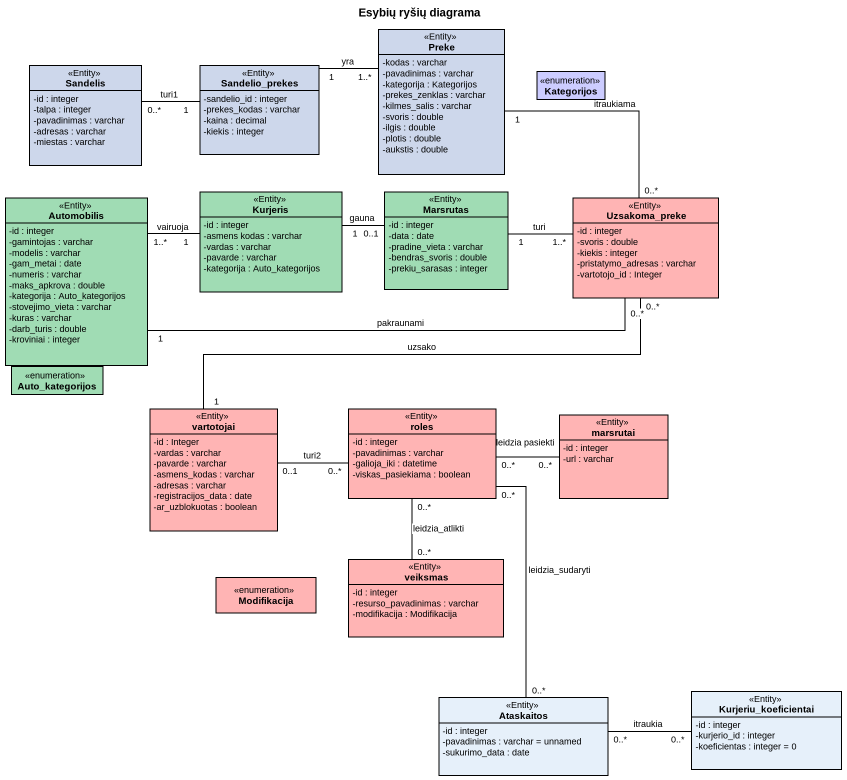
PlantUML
@startuml
title Esybių ryšių diagrama
hide circle
hide empty members
skinparam classAttributeIconSize 0
class Preke <<Entity>> #CDD7EB {
  -kodas : varchar
  -pavadinimas : varchar
  -kategorija : Kategorijos
  -prekes_zenklas : varchar
  -kilmes_salis : varchar
  -svoris : double
  -ilgis : double
  -plotis : double
  -aukstis : double
}
class Sandelis <<Entity>> #CDD7EB {
  -id : integer
  -talpa : integer
  -pavadinimas : varchar
  -adresas : varchar
  -miestas : varchar
}
class Sandelio_prekes <<Entity>> #CDD7EB {
  -sandelio_id : integer
  -prekes_kodas : varchar
  -kaina : decimal
  -kiekis : integer
}
enum Kategorijos #CCCCFF
class Kurjeris <<Entity>> #A0DCB4 {
  -id : integer
  -asmens kodas : varchar
  -vardas : varchar
  -pavarde : varchar
  -kategorija : Auto_kategorijos
}
class Marsrutas <<Entity>> #A0DCB4 {
  -id : integer
  -data : date
  -pradine_vieta : varchar
  -bendras_svoris : double
  -prekiu_sarasas : integer
}
class Automobilis <<Entity>> #A0DCB4 {
  -id : integer
  -gamintojas : varchar
  -modelis : varchar
  -gam_metai : date
  -numeris : varchar
  -maks_apkrova : double
  -kategorija : Auto_kategorijos
  -stovejimo_vieta : varchar
  -kuras : varchar
  -darb_turis : double
  -kroviniai : integer
}
class Uzsakoma_preke <<Entity>> #FFB4B4 {
  -id : integer
  -svoris : double
  -kiekis : integer
  -pristatymo_adresas : varchar
  -vartotojo_id : Integer
}
enum Auto_kategorijos #A0DCB4
class vartotojai <<Entity>> #FFB4B4 {
  -id : Integer
  -vardas : varchar
  -pavarde : varchar
  -asmens_kodas : varchar
  -adresas : varchar
  -registracijos_data : date
  -ar_uzblokuotas : boolean
}
class roles <<Entity>> #FFB4B4 {
  -id : integer
  -pavadinimas : varchar
  -galioja_iki : datetime
  -viskas_pasiekiama : boolean
}
class marsrutai <<Entity>> #FFB4B4 {
  -id : integer
  -url : varchar
}
enum Modifikacija #FFB4B4
class veiksmas <<Entity>> #FFB4B4 {
  -id : integer
  -resurso_pavadinimas : varchar
  -modifikacija : Modifikacija
}
class Ataskaitos <<Entity>> {
  -id : integer
  -pavadinimas : varchar = unnamed
  -sukurimo_data : date
}
class Kurjeriu_koeficientai <<Entity>> {
  -id : integer
  -kurjerio_id : integer
  -koeficientas : integer = 0
}
Preke "1..*" -left- "1" Sandelio_prekes : yra
Preke "1" -- "0..*" Uzsakoma_preke : itraukiama
Sandelis "0..*" -right- "1" Sandelio_prekes : turi1
Kurjeris "1" -right- "0..1" Marsrutas : gauna
Kurjeris "1" -left- "1..*" Automobilis : vairuoja
Marsrutas "1" -right- "1..*" Uzsakoma_preke : turi
Automobilis "1" -right- "0..*" Uzsakoma_preke : pakraunami
vartotojai "1" -right- "0..*" Uzsakoma_preke : uzsako
vartotojai "0..1" -right- "0..*" roles : turi2
roles "0..*" -right- "0..*" marsrutai : leidzia pasiekti
roles "0..*" -- "0..*" veiksmas : leidzia_atlikti
Ataskaitos "0..*" -up- "0..*" roles : leidzia_sudaryti
Ataskaitos "0..*" -right- "0..*" Kurjeriu_koeficientai : itraukia
@enduml
